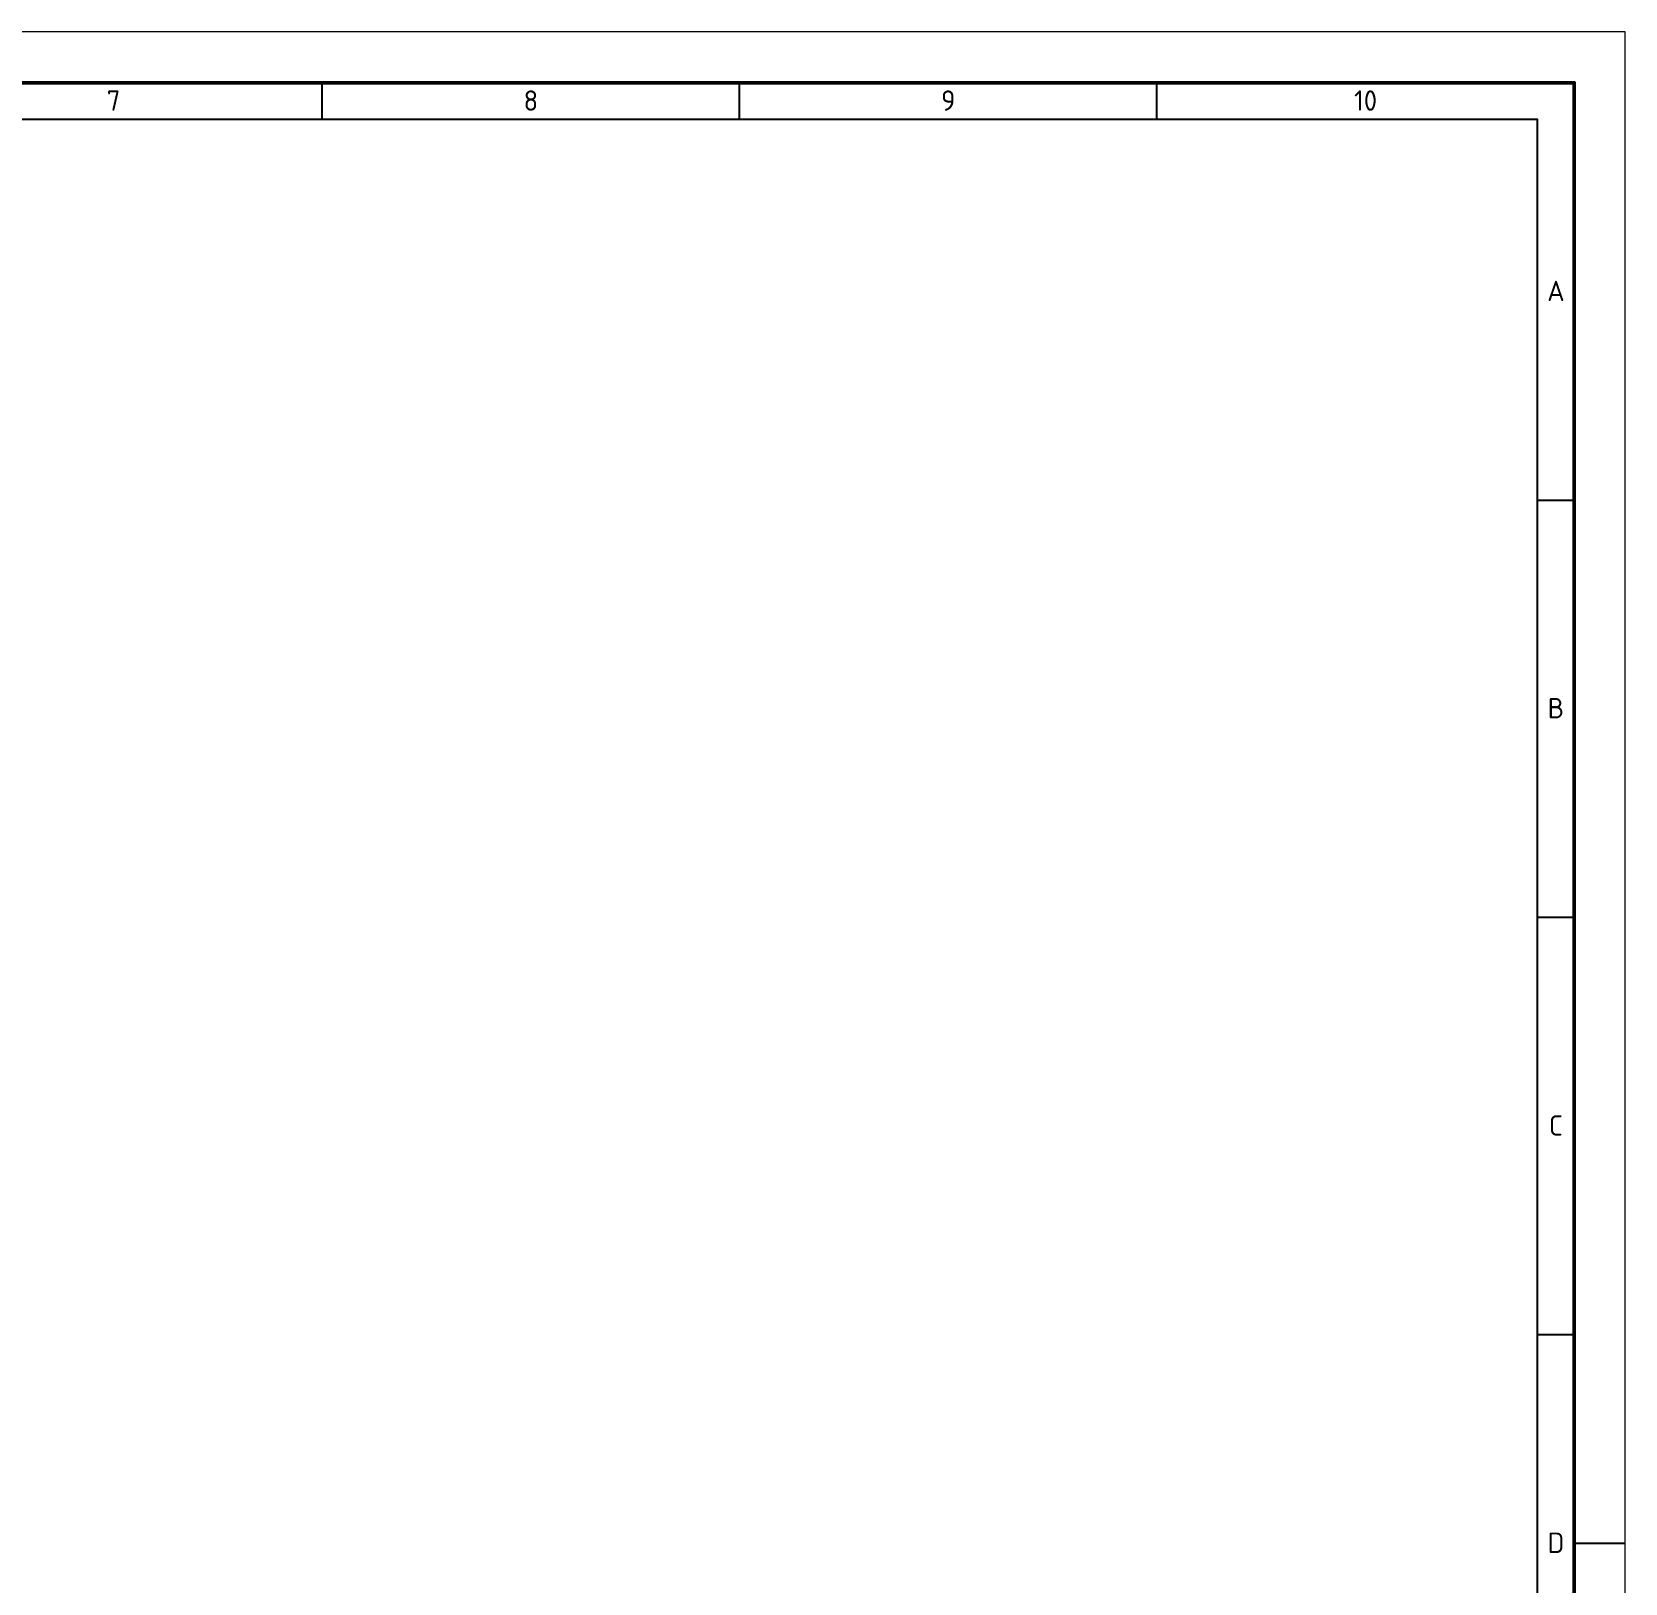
# Paper-space layout 'A3' of a CAD drawing. Header units: millimetres. Extents: x 0 to 420, y 0 to 297.
# Drawn here: x 263.5 to 420, y 144.6 to 297 of the extents above; entities that cross this region are included whole.
import ezdxf
from ezdxf.enums import TextEntityAlignment as Align

# ---------------------------------------------------------------- set-up
doc = ezdxf.new("R2010")
doc.units = ezdxf.units.MM
doc.header["$MEASUREMENT"] = 0
doc.layers.add('G_Border', color=7, linetype='Continuous', lineweight=18)
doc.styles.add('Style-ISO3098B', font='ISO3098B.shx')
doc.linetypes.add('Optic Underground', pattern='A,-118.110236,216.535433,-118.110236,216.535433,-216.535433,[1,dgnlstyle.shx,S=1.562305,R=0,X=0,Y=0],-98.425197', length=984.251969)

# ---------------------------------------------------------------- blocks, each defined once
blk = doc.blocks.new('RTA3')
at = {"layer": 'G_Border', "color": 230, "linetype": 'Continuous', "lineweight": 25}
for p, q in [((292, 288.4), (292, 292)), ((333, 288.4), (333, 292)), ((374, 288.4), (374, 292)), ((411.4, 251), (415, 251)), ((411.4, 210), (415, 210)), ((411.4, 169), (415, 169)), ((415, 148.5), (420, 148.5))]:
    blk.add_line(p, q, dxfattribs=at)
at = {"layer": 'G_Border', "color": 7, "linetype": 'Continuous', "lineweight": 18}
blk.add_3dface([(0, 0), (420, 0), (420, 297), (0, 297)], dxfattribs=at)
at = {"layer": 'G_Border', "color": 30, "linetype": 'Continuous', "lineweight": 50}
blk.add_3dface([(5, 5), (415, 5), (415, 292), (5, 292)], dxfattribs=at)
at = {"layer": 'G_Border', "color": 230, "linetype": 'Continuous', "lineweight": 25}
blk.add_3dface([(8.6, 8.6), (411.4, 8.6), (411.4, 288.4), (8.6, 288.4)], dxfattribs=at)
at = {"layer": 'G_Border', "color": 7, "linetype": 'Continuous', "lineweight": 25, "style": 'Style-ISO3098B'}
for s, p in [('7', (271.5, 290.25)), ('8', (312.5, 290.25)), ('9', (353.5, 290.25)), ('10', (394.5, 290.25)), ('A', (413.2, 271.55)), ('B', (413.2, 230.55)), ('C', (413.2, 189.55)), ('D', (413.2, 148.55))]:
    blk.add_text(s, height=2, dxfattribs=at).set_placement(p, align=Align.MIDDLE_CENTER)
for tag, p in [('068 Ref1', (16.7, 36.5)), ('026 Rev1', (80.02, 36.5)), ('027 By1', (85.78, 36.5)), ('028 Date1', (94.42, 36.5)), ('029 Description1', (109.54, 36.5)), ('030 Ckd1', (188.74, 36.5)), ('031 App1', (195.94, 36.5)), ('009 Drawn', (225.46, 36.5)), ('010 Drawn Date', (247.06, 36.5)), ('069 Ref2', (16.7, 32.9)), ('032 Rev2', (80.02, 32.9)), ('033 By2', (85.78, 32.9)), ('034 Date2', (94.42, 32.9)), ('035 Description2', (109.54, 32.9)), ('036 Ckd2', (188.74, 32.9)), ('037 App2', (195.94, 32.9)), ('011 Traced', (225.46, 32.9)), ('012 Traced Date', (247.06, 32.9)), ('070 Ref3', (16.7, 29.3)), ('038 Rev3', (80.02, 29.3)), ('039 By3', (85.78, 29.3)), ('040 Date3', (94.42, 29.3)), ('041 Description3', (109.54, 29.3)), ('042 Ckd3', (188.74, 29.3)), ('043 App3', (195.94, 29.3)), ('013 Checked', (225.46, 29.3)), ('014 Checked Date', (247.06, 29.3)), ('071 Ref4', (16.7, 25.7)), ('044 Rev4', (80.02, 25.7)), ('045 By4', (85.78, 25.7)), ('046 Date4', (94.42, 25.7)), ('047 Description4', (109.54, 25.7)), ('048 Ckd4', (188.74, 25.7)), ('049 App4', (195.94, 25.7)), ('015 Supt Draft', (225.46, 25.7)), ('016 Supt Draft Date', (247.06, 25.7)), ('005 Scale', (375.95, 24.08)), ('072 Ref5', (16.7, 22.1)), ('050 Rev5', (80.02, 22.1)), ('051 By5', (85.78, 22.1)), ('052 Date5', (94.42, 22.1)), ('053 Description5', (109.54, 22.1)), ('054 Ckd5', (188.74, 22.1)), ('055 App5', (195.94, 22.1)), ('017 Proj Eng', (225.46, 22.1)), ('018 Proj Eng Date', (247.06, 22.1)), ('073 Ref6', (16.7, 18.5)), ('056 Rev6', (80.02, 18.5)), ('057 By6', (85.78, 18.5)), ('058 Date6', (94.42, 18.5)), ('059 Description6', (109.54, 18.5)), ('060 Ckd6', (188.74, 18.5)), ('061 App6', (195.94, 18.5)), ('019 Approved', (225.46, 18.5)), ('020 Approved Date', (247.06, 18.5)), ('074 Ref7', (16.7, 14.9)), ('062 Rev7', (80.02, 14.9)), ('063 By7', (85.78, 14.9)), ('064 Date7', (94.42, 14.9)), ('065 Description7', (109.54, 14.9)), ('066 Ckd7', (188.74, 14.9)), ('067 App7', (195.94, 14.9)), ('021 App for Const', (225.46, 14.9)), ('022 App for Const Date', (247.06, 14.9)), ('075 Ref8', (16.7, 11.3)), ('023 Blank Person Title', (203.14, 11.3)), ('024 Blank Person Name', (225.46, 11.3)), ('025 Blank Person Date', (247.06, 11.3))]:
    blk.add_attdef(tag, text='', height=1.8, dxfattribs=at).set_placement(p, align=Align.TOP_LEFT)
at = {"layer": 'G_Border', "color": 7, "linetype": 'Continuous', "lineweight": 35, "style": 'Style-ISO3098B', "flags": 8}
blk.add_attdef('001 Title Line 1', text='', height=2.5, dxfattribs=at).set_placement((263.97, 23.73), align=Align.TOP_LEFT)
at = {"layer": 'G_Border', "color": 7, "linetype": 'Continuous', "lineweight": 35, "style": 'Style-ISO3098B'}
for tag, p in [('002 Title Line 2', (263.97, 19.98)), ('003 Title Line 3', (263.97, 16.23)), ('004 Title Line 4', (263.97, 12.48))]:
    blk.add_attdef(tag, text='', height=2.5, dxfattribs=at).set_placement(p, align=Align.TOP_LEFT)
at = {"layer": 'G_Border', "color": 7, "linetype": 'Continuous', "lineweight": 35, "style": 'Style-ISO3098B', "width": 0.8}
for tag, p in [('006 Drawing Number', (366.94, 16.93)), ('007 Title Rev', (404.88, 16.93))]:
    blk.add_attdef(tag, text='', height=3.5, dxfattribs=at).set_placement(p, align=Align.TOP_LEFT)
at = {"layer": 'G_Border', "color": 7, "linetype": 'Continuous', "lineweight": 25, "style": 'Style-ISO3098B'}
blk.add_attdef('008 Project Number', (0, 0), '', height=1.8, dxfattribs=at)

psp = doc.layouts.new('A3')

# ---------------------------------------------------------------- block references
at = {"linetype": 'Optic Underground'}
psp.add_blockref('RTA3', (0, 0), dxfattribs=at)

doc.saveas('drawing.dxf')
